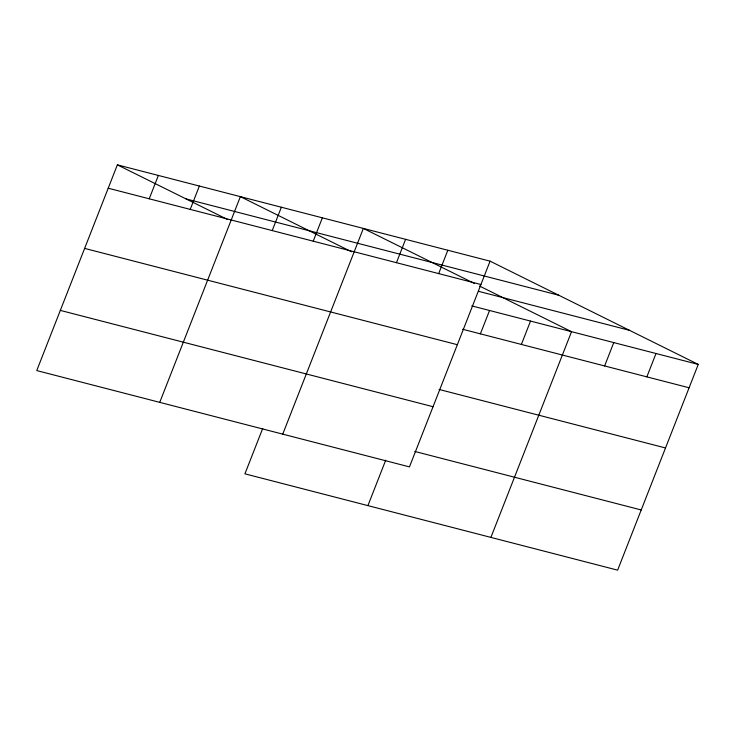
<?xml version="1.0" encoding="UTF-8"?>
<svg xmlns="http://www.w3.org/2000/svg" width="735" height="735" viewBox="0 0 735 735"><rect width="100%" height="100%" fill="white"/><g stroke="black" fill="none" stroke-linecap="round" stroke-linejoin="round"><path stroke-width="1.1" d="M490.08 261.164L117.37 164.851L36.75 370.578L409.459 466.89L490.08 261.164L698.25 364.422L617.63 570.149L244.92 473.836L262.717 428.431M149.214 198.799L158.374 175.445M190.218 209.401L199.369 186.038M159.743 402.367L240.363 196.631L351.532 251.774M272.207 230.588L281.367 207.233M313.211 241.181L322.362 217.826M282.736 434.146L363.356 228.42L474.525 283.554M396.45 262.689L405.601 239.334M438.685 273.604L447.835 250.249M367.913 505.616L385.71 460.22M480.378 333.846L489.538 310.482M521.381 344.439L530.532 321.076M490.906 537.404L571.527 331.678L479.578 286.062M604.62 365.947L613.771 342.593M646.855 376.862L656.006 353.507M186.074 198.928L558.775 295.24M108.22 188.206L480.929 284.519M478.457 291.299L629.555 330.346M471.806 305.907L698.25 364.422M462.655 329.262L689.099 387.777M84.635 248.393L457.345 344.706M439.071 389.44L665.515 447.955M60.334 310.4L433.044 406.712M414.77 451.446L641.214 509.961M117.37 164.851L227.528 219.489"/></g></svg>
